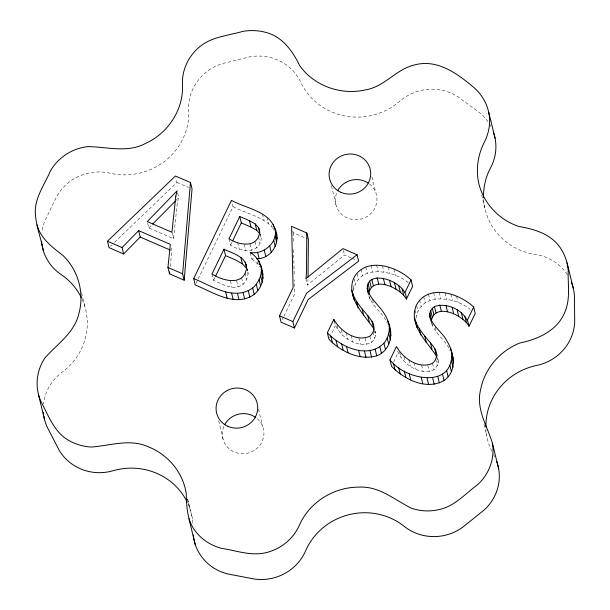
<?xml version="1.0" encoding="UTF-8"?>
<svg xmlns="http://www.w3.org/2000/svg" width="610" height="610" viewBox="0 0 610 610"><rect width="100%" height="100%" fill="white"/><g stroke="black" fill="none" stroke-linecap="round" stroke-linejoin="round"><path stroke-width="0.46" stroke-dasharray="3.05 2.29" d="M334.265 321.226C337.429 335.774 357.094 349.179 371.398 342.584C374.38 339.663 376.728 335.424 375.15 331.2M397.56 351.116C402.752 364.239 420.099 375.981 434.03 369.729C437.012 366.808 439.36 362.569 437.782 358.352M351.154 257.9L344.49 255.01L307.493 285.061L307.997 279.799M170.274 266.463L171.89 250.779L171.219 248.034M147.689 223.39L148.809 227.965L173.469 238.647L177.365 202.573L178.677 197.198L177.563 192.63M353.381 290.985C357.986 263.146 394.517 269.925 409.707 283.94M416.012 318.13C420.237 291.443 454.633 296.628 470.173 309.308M212.006 273.997L213.561 280.394C222.566 284.077 233.859 291.397 243.108 284.313C246.852 280.348 249.284 274.561 247.37 269.185M229.009 238.785L230.565 245.182C240.775 251.77 259.326 254.911 261.271 238.38L260.157 233.813M196.062 283.292L197.709 279.891M198.113 279.037L233.05 206.706L231.487 200.309M213.561 280.394L215.216 276.971M230.565 245.182L232.219 241.751M282.308 319.64L283.543 317.078M283.955 316.224L294.676 294.028L294.325 279.891M329.72 337.498L335.378 325.801M393.564 362.142L398.01 352.946M175.573 200.812L178.677 197.198M148.809 227.965L152.073 224.655M110.387 246.303L111.76 244.984M114.505 242.353L176.992 182.405L175.871 177.838M250.161 252.51L251.724 258.907L255.453 258.838M176.992 182.405L188.696 187.483M233.05 206.706C245.876 213.53 261.652 216.176 272.052 226.989L271.16 223.336M292.708 230.931L293.151 232.761L307.531 238.99M351.985 258.259L356.987 260.424M251.724 258.907L258.152 264.321L260.417 267.424M431.735 323.681C435.235 334.166 446.055 340.296 450.066 350.651M368.837 295.713C372.016 306.685 383.324 312.877 387.434 323.506M272.586 227.743L274.713 230.771M246.737 268.484L247.812 271.015M437.644 358.634L438.224 360.174M375.013 331.482L375.592 333.029M260.195 234.118L261.271 238.38M481.702 195.223L484.82 208.018M456.585 296.292L458.148 302.69M484.012 424.385L486.688 435.349M450.927 294.226L452.483 300.623M445.071 292.853L446.627 299.251M439.238 292.289L440.794 298.687M433.649 292.655L435.204 299.052M428.418 294.02L429.981 300.417M435.258 326.853L436.592 332.336M431.689 322.393L432.803 326.96M423.668 296.445L425.223 302.842M436.623 356.461L438.178 362.858M435.708 359.206L437.271 365.603M419.611 300.044L421.167 306.441M432.467 363.331L434.03 369.729M416.706 305.839L418.041 311.321M415.052 310.185L416.394 315.667M427.762 365.337L429.318 371.734M421.571 365.131L423.126 371.528M371.94 176.938L375.722 192.47M393.953 269.147L395.516 275.537M413.885 362.622L415.448 369.019M388.296 267.081L389.851 273.478M408.845 359.847L410.4 366.244M382.439 265.701L383.995 272.098M404.011 356.88L405.345 362.363M399.657 352.321L400.991 357.803M376.606 265.137L378.162 271.534M371.017 265.51L372.573 271.908M365.786 266.875L367.35 273.272M372.626 299.701L373.96 305.183M369.5 297.07L370.171 299.815M361.036 269.3L362.592 275.697M374.212 330.223L375.546 335.706M373.076 332.061L374.639 338.458M357.201 273.814L358.535 279.296M369.835 336.186L371.398 342.584M331.443 185.798L336.567 206.82M354.075 278.686L355.409 284.168M353.091 285.785L353.754 288.522M365.131 338.192L366.686 344.589M343.377 250.443L344.49 255.01M358.932 337.978L360.495 344.375M351.253 335.477L352.816 341.875M346.213 332.694L347.769 339.091M341.379 329.736L342.713 335.218M337.025 325.176L338.359 330.658M305.938 278.663L307.493 285.061M266.913 217.168L268.476 223.565M262.437 214.095L263.993 220.492M258.449 236.756L260.012 243.154M254.957 241.507L256.52 247.904M257.481 261.583L258.152 264.321M250.123 244.076L251.686 250.474M244.259 244.427L245.815 250.824M246.6 267.302L248.156 273.699M237.656 242.528L239.219 248.926M245.113 273.097L246.669 279.494M241.552 277.916L243.108 284.313M236.573 280.585L238.129 286.982M230.435 280.966L231.991 287.363M258.472 409.135L262.704 426.497M218.647 420.747L223.55 440.847M171.906 232.257L173.469 238.647M187.605 499.033L190.061 509.083M187.552 498.995L188.223 501.733M188.444 502.648L192.455 519.095M81.526 292.769L85.087 307.387M293.151 232.761L293.41 243.123M293.57 249.726L294.18 274.233M488.015 121.718A47.298 45.346 -13.7 0 0 479.559 112.644L458.262 97.013A47.298 45.346 -13.7 0 0 399.847 101.168A63.066 60.466 -13.7 0 1 300.738 82.228A47.298 45.346 -13.7 0 0 248.933 57.005L222.65 63.539A47.298 45.346 -13.7 0 0 188.711 110.075A63.059 60.466 -13.7 0 1 110.044 173.209A47.298 45.346 -13.7 0 0 56.486 196.893L45.003 220.667A47.298 45.346 -13.7 0 0 41.922 231.701M489.571 124.104A47.298 45.346 -13.7 0 1 490.966 126.59M491.812 451.362A63.059 60.466 -13.7 0 1 486.04 429.76M567.292 274.538A47.298 45.346 -13.7 0 0 535.519 254.53A63.066 60.466 -13.7 0 1 483.6 198.73M188.391 504.706A63.059 60.466 -13.7 0 1 193.004 524.699M493.566 454.679A47.298 45.346 -13.7 0 1 494.901 457.195M82.197 299.464A63.059 60.466 -13.7 0 1 62.113 372.214A47.298 45.346 -13.7 0 0 43.531 403.82M257.222 418.658A20.862 20.008 -13.7 0 1 259.791 445.376A20.862 20.008 -13.7 0 1 232.41 451.064A20.862 20.008 -13.7 0 1 224.282 425.505M369.568 184.067A20.862 20.008 -13.7 0 1 373.343 210.625A20.862 20.008 -13.7 0 1 346.213 217.45A20.862 20.008 -13.7 0 1 336.933 192.28"/><path stroke-width="0.91" d="M306.815 232.959L306.441 273.402L305.938 278.663L342.934 248.613L357.086 254.751L358.649 261.149L308.18 299.548L294.439 327.997L281.073 322.202L279.51 315.805L293.113 287.63L291.595 226.363L306.815 232.959L308.378 239.356L308.027 276.978M414.442 317.299C417.149 329.827 427.656 338.237 434.625 348.371C437.911 353.289 437.042 359.564 432.467 363.331C418.879 369.576 403.05 358.367 396.447 346.549L389.988 359.923L391.544 366.32C404.316 379.572 426.489 390.545 444.072 380.503C457.675 371.025 454.114 352.298 446.467 340.235C441.838 330.689 420.359 317.269 434.465 306.51C448.06 301.798 466.909 311.519 469.029 326.289L475.228 313.456L473.665 307.059C459.475 293.395 428.449 283.315 416.485 304.924C407.701 325.061 427.534 341.745 437.057 357.086M368.348 293.982C360.091 265.724 407.068 280.02 406.397 299.144L412.596 286.311L411.033 279.914C396.843 266.25 365.817 256.169 353.853 277.771C345.443 297.573 364.109 314.379 374.136 329.171M368.631 294.073C372.054 274.637 400.297 287.775 406.397 299.144M431.262 321.226C434.694 301.79 462.929 314.92 469.029 326.289M138.645 230.649L170.327 244.381L167.956 267.447L169.511 273.844L184.174 280.196L182.611 273.798L190.48 182.535L175.428 176.008L107.451 241.225L109.015 247.622L123.617 253.951L140.208 237.046L138.645 230.649L122.061 247.553L123.617 253.951M184.174 280.196L192.043 188.932L190.48 182.535M262.879 274.515C261.865 265.663 258.205 257.123 250.161 252.51C263.566 254.896 278.61 242.3 274.851 228.346C268.263 210.633 245.792 208.506 231.487 200.309L193.683 278.602L195.238 284.992C212.821 292.022 235.513 307.913 254.217 294.348C261.194 288.438 265.556 277.817 261.217 269.14M256.383 258.815C271.557 259.159 281.751 241.682 274.851 228.346M169.511 273.844L169.702 271.999M351.81 290.154C354.517 302.682 365.024 311.092 371.993 321.226C375.28 326.144 374.41 332.419 369.835 336.186C356.248 342.423 340.418 331.215 333.815 319.404L327.356 332.778C340.807 347.037 367.67 359.557 383.934 343.201C388.906 337.063 390.835 328.599 387.907 321.127C383.881 308.363 370.727 301.165 367.014 288.5M327.356 332.778L328.912 339.175C340.754 351.558 359.503 360.823 376.744 355.813C390.713 350.498 393.869 333.639 387.907 321.127M389.988 359.923C405.276 380.114 453.932 389.546 451.629 352.366M193.683 278.602C211.258 285.625 233.95 301.515 252.662 287.95C259.197 282.354 263.337 272.96 260.455 264.465M223.969 249.208L212.006 273.997C223.214 281.164 244.732 286.608 246.6 267.302C245.632 256.291 232.174 253.302 223.969 249.208L225.532 255.605L215.627 276.116M239.768 216.504L229.009 238.785C239.212 245.373 257.763 248.514 259.707 231.983L258.632 227.721L255.224 223.969L249.482 220.721L239.768 216.504L241.324 222.902L232.639 240.897M294.439 327.997L292.876 321.6L306.616 293.151L357.086 254.751M404.834 292.747L411.033 279.914M467.466 319.892L473.665 307.059M152.729 224L174.956 201.529M241.324 222.902L251.046 227.118L256.787 230.367L259.624 233.493M225.532 255.605L235.193 259.791L242.422 263.848L246.737 268.484L245.182 262.087M140.208 237.046L170.175 250.031M107.451 241.225L122.061 247.553M167.956 267.447L182.611 273.798M279.51 315.805L292.876 321.6M275.392 232.364L276.414 234.743M37.05 224.892C40.664 238.678 52.353 247.256 63.005 255.514C78.019 269.933 84.401 292.289 79.17 312.45C75.137 332.374 57.576 343.605 45.056 357.788C36.341 370.4 34.549 387.365 40.901 401.38C48.472 415.456 54.122 432.337 68.976 440.565C75.808 444.408 83.44 446.596 91.271 447.046C110.433 445.681 130.151 438.232 148.855 447.054C168.276 454.77 183.13 472.75 186.218 493.513C186.683 506.895 186.988 521.26 196.092 532.08C202.566 540.155 211.67 545.851 221.682 548.39C235.62 550.426 249.566 555.779 263.794 553.117C279.227 550.243 292.991 539.736 299.342 525.309C309.369 502.274 333.678 487.077 358.665 487.154C379.107 485.789 394.464 499.864 411.506 508.252C421.472 511.637 432.383 511.759 442.448 508.709C456.265 504.394 466.078 493.139 477.432 484.813C488.968 474.595 495.038 458.575 492.438 443.302C487.1 425.605 475.587 408.639 480.718 389.195C484.82 368.265 500.368 350.582 520.132 342.889C538.706 339.175 558.135 330.079 565.241 311.184C570.563 298.183 567.696 283.909 568.192 270.299C567.582 262.704 565.127 255.384 561.055 248.949C551.981 234.354 534.871 229.177 518.927 226.485C499.049 219.974 483.036 202.985 478.583 182.436C475.838 168.81 477.981 154.505 484.363 142.183C487.847 135.351 489.693 127.795 489.655 120.117C489.289 107.368 483.112 95.16 473.322 87.055C456.974 73.269 437.111 58.804 414.464 64.934C395.966 69.151 384.384 87.085 365.199 89.922C341.028 95.45 314.051 86.018 299.67 65.575C292.64 51.133 282.491 36.745 266.067 32.46C258.449 30.347 250.466 30.012 242.696 31.415C229.131 35.441 214.148 36.417 202.276 44.804C189.634 53.71 181.719 68.945 182.474 84.485C183.793 109.327 168.185 133.186 145.721 143.335C127.505 153.156 107.398 146.926 88.16 146.598C72.506 148.161 57.881 157.479 50.249 171.303C44.873 183.953 36.104 195.749 35.304 209.901C35.022 223.824 40.771 236.954 43.287 250.481M453.192 358.764L450.538 348.272M389.462 327.524L390.56 331.619M416.973 327.524L415.906 322.126M567.071 262.811L573.308 288.393M488.824 112.591L495.061 138.173M464.812 316.201L466.368 322.598M461.373 312.892L462.929 319.289M492.438 443.302L498.675 468.884M457.157 309.971L458.712 316.369M452.155 307.44L453.71 313.837M445.963 305.419L447.519 311.817M439.81 304.931L441.373 311.329M451.987 356.522L453.543 362.919M451.438 360.769L453.001 367.167M449.829 365.131L451.392 371.528M434.465 306.51L436.02 312.907M432.322 308.202L433.878 314.6M446.566 370.354L448.121 376.751M430.713 310.627L432.269 317.025M429.814 313.189L431.369 319.587M431.247 320.563L431.689 322.393M429.646 315.644L430.759 320.212M442.509 374.105L444.072 380.503M436.668 353.785L437.111 355.607M434.625 348.371L436.188 354.768M430.378 342.606L431.941 349.004M437.82 376.561L439.375 382.958M424.789 336.255L426.344 342.652M432.635 377.88L434.198 384.277M419.23 328.63L420.793 335.027M427.069 378.139L428.624 384.536M402.181 289.048L403.736 295.446M421.213 377.422L422.768 383.812M398.742 285.747L400.297 292.144M394.517 282.827L396.081 289.224M389.523 280.295L391.079 286.692M409.142 373.572L410.698 379.969M383.332 278.274L384.887 284.672M404.316 371.116L405.871 377.514M377.178 277.786L378.741 284.184M389.355 329.377L390.911 335.774M398.696 367.632L400.259 374.021M388.806 333.624L390.369 340.022M387.197 337.986L388.761 344.383M393.526 363.705L395.089 370.102M371.833 279.365L373.389 285.762M369.69 281.058L371.246 287.455M383.934 343.201L385.489 349.599M368.074 283.482L369.637 289.88M367.182 286.044L368.737 292.442M379.877 346.96L381.441 353.358M371.993 321.226L373.556 327.623M367.746 315.454L369.309 321.851M375.188 349.416L376.744 355.813M362.157 309.102L363.712 315.5M370.003 350.735L371.566 357.132M356.598 301.477L358.161 307.875M352.778 293.982L354.341 300.379M364.437 350.994L365.992 357.391M358.581 350.27L360.136 356.667M346.51 346.427L348.066 352.824M341.684 343.971L343.239 350.369M333.815 319.404L334.265 321.226M336.064 340.479L337.627 346.876M330.894 336.56L332.458 342.95M275.514 232.319L277.07 238.708M273.158 224.381L273.821 227.118M275.14 236.291L276.696 242.688M273.73 240.271L275.293 246.669M269.757 246.082L271.32 252.479M264.267 250.169L265.823 256.566M258.632 227.721L259.746 232.288M255.224 223.969L256.787 230.367M257.618 252.372L259.174 258.77M249.482 220.721L251.046 227.118M258.853 261.027L259.746 264.679M261.377 271.885L262.94 278.282M260.638 275.758L262.193 282.156M259.082 279.746L260.645 286.143M256.269 284.313L257.824 290.703M252.662 287.95L254.217 294.348M246.257 264.618L246.699 266.448M240.858 257.45L242.422 263.848M248.262 290.68L249.825 297.078M243.085 292.487L244.64 298.885M237.427 293.326L238.99 299.723M231.617 293.158L233.18 299.556M225.647 291.984L227.21 298.381M188.955 518.744L195.192 544.326M38.377 394.235L44.614 419.825M353.228 294.195L353.373 296.551M571.273 282.087A47.298 45.346 -13.7 0 1 574.429 295.888L574.696 321.912A47.298 45.346 -13.7 0 1 536.663 365.436A63.059 60.466 -13.7 0 0 485.918 426.947M43.828 416.119A47.298 45.346 -13.7 0 0 47.138 426.969L59.101 450.081A47.298 45.346 -13.7 0 0 113.117 470.729A63.059 60.466 -13.7 0 1 187.217 502.144M43.554 414.236A47.298 45.346 -13.7 0 1 43.363 412.352M193.24 535.077A47.298 45.346 -13.7 0 0 227.919 573.979L254.332 579.027A47.298 45.346 -13.7 0 0 305.579 550.899A63.059 60.466 -13.7 0 1 404.239 526.369A47.298 45.346 -13.7 0 0 462.708 527.223L483.669 510.402A47.298 45.346 -13.7 0 0 496.746 461.564M493.261 131.791A47.298 45.346 -13.7 0 1 490.6 167.773A63.066 60.466 -13.7 0 0 483.562 197.8M41.877 244A47.298 45.346 -13.7 0 0 61.107 274.538A63.059 60.466 -13.7 0 1 81.404 297.771M41.762 243.062A47.298 45.346 -13.7 0 1 41.579 241.179M224.686 424.72A20.862 20.008 -13.7 0 1 255.842 417.568M337.704 190.694A20.862 20.008 -13.7 0 1 368.135 183.03M175.81 196.184L171.906 232.257L147.246 221.567L177.113 190.8L175.81 196.184M341.066 192.371A20.862 20.008 -13.7 0 0 370.651 171.974A20.862 20.008 -13.7 0 0 338.009 157.822A20.862 20.008 -13.7 0 0 341.066 192.371M228.041 426.405A20.862 20.008 -13.7 0 0 257.633 406.001A20.862 20.008 -13.7 0 0 224.991 391.856A20.862 20.008 -13.7 0 0 228.041 426.405"/></g></svg>
